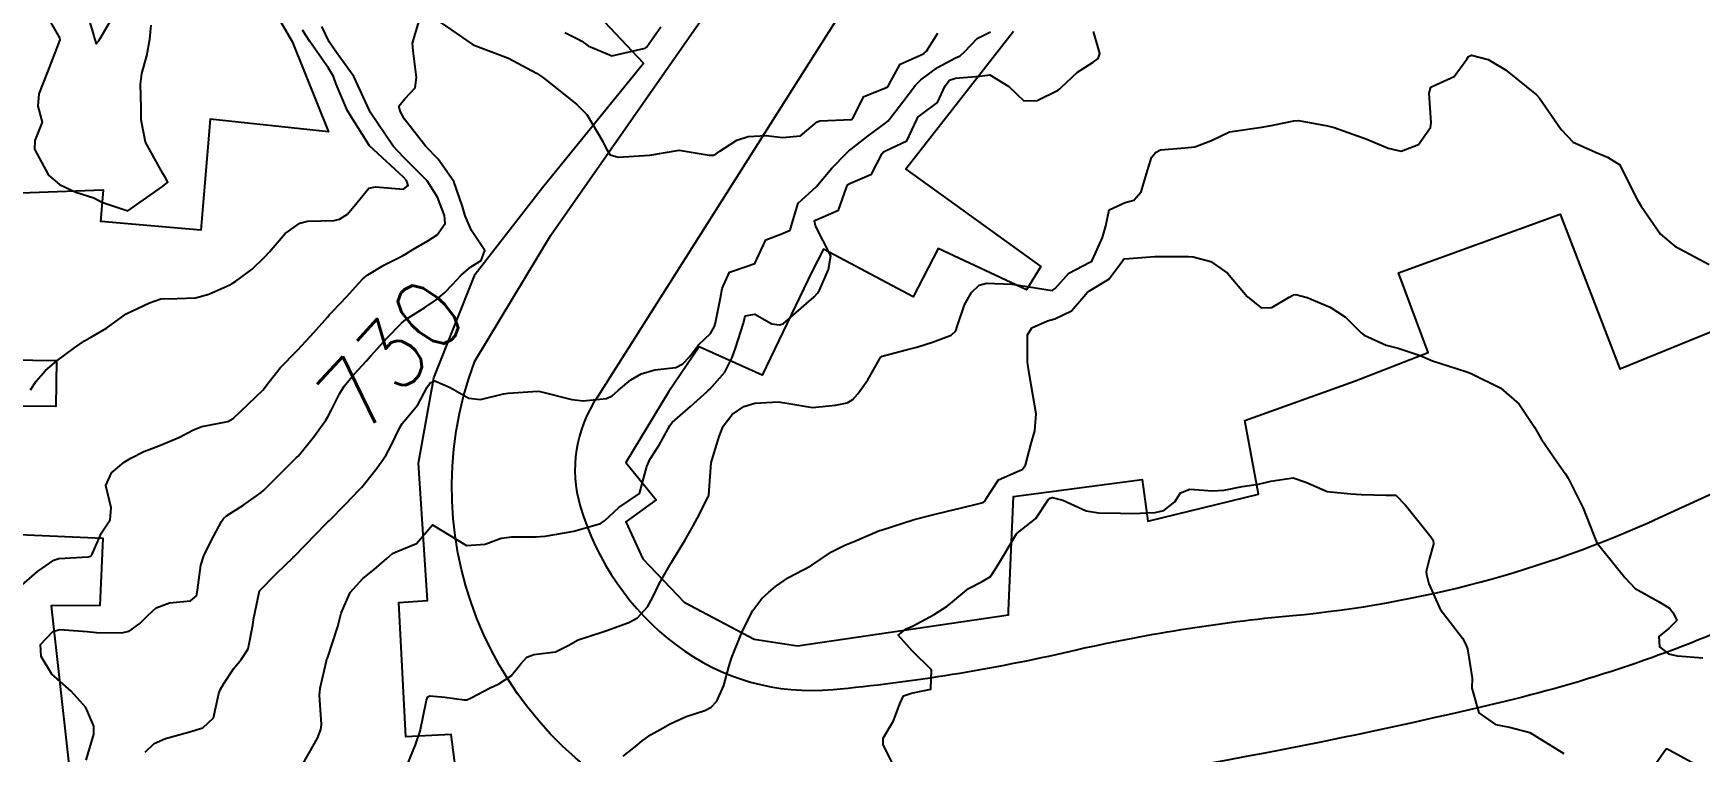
# Model space of a CAD drawing. Header units: metres. Extents: x 286371 to 293043, y 7462578 to 7466404.
# Drawn here: x 291744 to 291840.9, y 7463136.4 to 7463178.2 of the extents above; entities that cross this region are included whole.
import ezdxf
from ezdxf.enums import TextEntityAlignment as Align

# ---------------------------------------------------------------- set-up
doc = ezdxf.new("R2010")
doc.units = ezdxf.units.M
doc.header["$MEASUREMENT"] = 0
for name, color, linetype in [('Cotas', 45, 'Continuous'), ('Curvas de Nivel 1m', 11, 'Continuous'), ('Curvas de Nivel 5m', 15, 'Continuous'), ('Edificações', 30, 'Continuous'), ('Vias primárias', 230, 'Continuous')]:
    doc.layers.add(name, color=color, linetype=linetype)
doc.styles.add('Style-STANDARD', font='STANDARD.shx')

msp = doc.modelspace()

# ---------------------------------------------------------------- linework, layer by layer
at = {"layer": 'Curvas de Nivel 1m', "flags": 128}
for points, elevation in [([(291746.917, 7463179.875), (291747.473, 7463178.01), (291747.512, 7463177.866), (291747.608, 7463177.556), (291747.758, 7463177.715), (291747.852, 7463177.861), (291748.499, 7463178.979)], 726), ([(291743.124, 7463145.934), (291744.204, 7463146.853), (291745.148, 7463147.513), (291745.445, 7463147.605), (291747.152, 7463147.704), (291747.272, 7463147.753), (291747.378, 7463147.871), (291747.925, 7463149.111), (291748.428, 7463149.856), (291748.489, 7463150.561), (291748.171, 7463151.86), (291748.493, 7463152.588), (291749.235, 7463153.21), (291749.624, 7463153.453), (291750.387, 7463153.827), (291750.999, 7463154.067), (291751.249, 7463154.164), (291752.412, 7463154.642), (291753.264, 7463155.1), (291753.757, 7463155.287), (291755.272, 7463155.588), (291755.582, 7463155.748), (291757.299, 7463157.406), (291757.439, 7463157.576), (291757.533, 7463157.711), (291758.315, 7463158.703), (291759.276, 7463159.685), (291759.306, 7463159.714), (291759.335, 7463159.742), (291760.267, 7463160.754), (291761.06, 7463161.659), (291761.203, 7463161.82), (291761.369, 7463161.992), (291762.181, 7463162.844), (291762.883, 7463163.632), (291763.131, 7463163.896), (291763.401, 7463164.113), (291764.34, 7463164.681), (291765.419, 7463165.226), (291765.653, 7463165.358), (291766.022, 7463165.585), (291766.907, 7463166.097), (291767.437, 7463166.43), (291767.916, 7463167.089), (291767.868, 7463167.558), (291767.47, 7463168.622), (291766.87, 7463169.574), (291765.504, 7463170.927), (291764.875, 7463171.604), (291763.543, 7463173.581), (291763.519, 7463173.625), (291763.5, 7463173.669), (291762.592, 7463175.639), (291761.595, 7463177.052), (291761.159, 7463177.661), (291760.732, 7463178.553)], 729), ([(291744.796, 7463179.075), (291745.478, 7463177.897), (291745.503, 7463177.788), (291744.773, 7463175.911), (291744.279, 7463174.644), (291744.221, 7463173.924), (291744.464, 7463172.987), (291744.039, 7463171.927), (291744.016, 7463171.417), (291744.841, 7463169.914), (291745.476, 7463169.367), (291746.433, 7463168.927), (291747.465, 7463168.589), (291747.944, 7463168.348), (291749.454, 7463167.844), (291751.476, 7463169.259), (291751.771, 7463169.509), (291751.627, 7463169.802), (291751.487, 7463170), (291750.473, 7463171.82), (291750.233, 7463173.125), (291750.235, 7463173.824), (291750.192, 7463175.198), (291750.263, 7463175.824), (291750.557, 7463176.853), (291750.734, 7463177.817), (291750.812, 7463178.625)], 727), ([(291774.859, 7463178.212), (291775.61, 7463177.832), (291775.864, 7463177.695), (291776.233, 7463177.435), (291777.596, 7463176.857), (291779.531, 7463177.304), (291779.604, 7463177.346), (291779.632, 7463177.374), (291780.447, 7463178.537)], 729), ([(291743.793, 7463157.43), (291744.125, 7463157.922), (291744.671, 7463158.556), (291745.322, 7463159.102), (291745.777, 7463159.448), (291746.364, 7463159.889), (291746.941, 7463160.28), (291747.343, 7463160.496), (291748.203, 7463161.01), (291749.364, 7463161.844), (291750.713, 7463162.486), (291751.378, 7463162.721), (291752.325, 7463162.743), (291753.379, 7463162.769), (291754.158, 7463162.987), (291755.391, 7463163.538), (291755.525, 7463163.609), (291755.729, 7463163.739), (291756.688, 7463164.442), (291757.416, 7463165.16), (291757.685, 7463165.445), (291757.909, 7463165.707), (291758.611, 7463166.522), (291759.446, 7463167.118), (291759.9, 7463167.225), (291761.448, 7463167.269), (291761.754, 7463167.346), (291762.227, 7463167.643), (291762.786, 7463168.312), (291763.477, 7463169.145), (291763.86, 7463169.237), (291765.477, 7463169.096), (291765.761, 7463169.309), (291765.654, 7463169.592), (291765.487, 7463169.785), (291763.514, 7463171.624), (291762.227, 7463173.644), (291761.567, 7463175.21), (291761.418, 7463175.657), (291761.118, 7463176.125), (291760.045, 7463177.678), (291759.614, 7463178.346)], 728), ([(291750.453, 7463136.341), (291750.979, 7463136.843), (291751.65, 7463137.139), (291752.99, 7463137.514), (291753.805, 7463137.772), (291754.428, 7463138.338), (291754.747, 7463139.759), (291754.817, 7463139.968), (291755.033, 7463140.34), (291755.596, 7463141.196), (291756.045, 7463141.74), (291756.441, 7463142.356), (291756.731, 7463143.73), (291756.755, 7463144.063), (291757.114, 7463145.724), (291758.108, 7463146.731), (291759.086, 7463147.695), (291759.116, 7463147.724), (291759.145, 7463147.754), (291761.015, 7463149.658), (291761.093, 7463149.739), (291761.177, 7463149.823), (291762.084, 7463150.753), (291762.934, 7463151.629), (291763.064, 7463151.769), (291763.211, 7463151.948), (291763.96, 7463152.883), (291764.454, 7463153.606), (291764.732, 7463154.115), (291765.267, 7463155.226), (291765.404, 7463155.46), (291765.527, 7463155.591), (291766.325, 7463156.542), (291766.868, 7463157.571), (291767.043, 7463157.834), (291767.31, 7463157.947), (291768.194, 7463157.551), (291769.292, 7463156.931), (291769.957, 7463156.858), (291771.298, 7463157.188), (291771.569, 7463157.23), (291773.292, 7463157.349), (291773.432, 7463157.332), (291775.285, 7463156.851), (291775.929, 7463156.791), (291777.287, 7463156.921), (291777.62, 7463157.079), (291777.995, 7463157.404), (291778.7, 7463157.997), (291779.309, 7463158.358), (291780.102, 7463158.582), (291781.315, 7463158.728), (291781.733, 7463158.933), (291782.125, 7463159.342), (291782.634, 7463160.035), (291783.345, 7463160.707), (291783.569, 7463161.102), (291783.634, 7463161.32), (291783.924, 7463162.768), (291784.01, 7463163.315), (291784.444, 7463164.268), (291785.41, 7463164.606), (291785.923, 7463164.767), (291786.16, 7463165.273), (291786.553, 7463166.147), (291787.439, 7463166.482), (291787.972, 7463166.718), (291788.129, 7463167.244), (291788.433, 7463168.271), (291789.484, 7463169.224), (291790.39, 7463170.322), (291791.255, 7463171.198), (291791.391, 7463171.321), (291791.517, 7463171.418), (291792.508, 7463172.201), (291793.541, 7463172.96), (291793.654, 7463173.051), (291793.747, 7463173.161), (291794.536, 7463174.173), (291795.268, 7463175.139), (291795.409, 7463175.304), (291795.579, 7463175.447), (291796.544, 7463176.165), (291797.598, 7463176.726), (291797.859, 7463176.842), (291798.133, 7463177.097), (291798.848, 7463177.854), (291799.622, 7463178.241)], 731), ([(291759.654, 7463135.684), (291760.483, 7463137.168), (291760.68, 7463137.669), (291760.712, 7463137.955), (291760.606, 7463139.671), (291760.639, 7463140.061), (291761.006, 7463141.665), (291761.016, 7463141.704), (291761.056, 7463141.819), (291761.674, 7463143.653), (291761.869, 7463144.423), (291762.377, 7463145.639), (291763.126, 7463146.445), (291763.774, 7463146.975), (291764.508, 7463147.604), (291764.848, 7463147.899), (291765.151, 7463148.042), (291766.249, 7463148.487), (291767.174, 7463149.564), (291769.157, 7463148.378), (291770.229, 7463148.448), (291771.163, 7463148.793), (291771.778, 7463148.882), (291773.165, 7463148.88), (291773.723, 7463148.909), (291775.17, 7463149.158), (291775.401, 7463149.211), (291776.205, 7463149.429), (291776.95, 7463149.645), (291777.18, 7463149.796), (291778.016, 7463150.578), (291779.204, 7463151.384), (291779.638, 7463152.968), (291779.819, 7463153.376), (291780.366, 7463154.249), (291780.994, 7463155.358), (291781.108, 7463155.515), (291781.268, 7463155.651), (291782.173, 7463156.449), (291783.139, 7463157.327), (291783.223, 7463157.398), (291783.296, 7463157.463), (291784.177, 7463158.445), (291784.603, 7463159.305), (291784.785, 7463159.85), (291785.253, 7463161.296), (291785.271, 7463161.38), (291785.36, 7463161.718), (291785.91, 7463161.831), (291786.904, 7463161.271), (291787.353, 7463161.196), (291787.56, 7463161.26), (291789.378, 7463162.841), (291789.565, 7463163.038), (291789.677, 7463163.22), (291790.194, 7463164.42), (291790.333, 7463165.211), (291789.44, 7463166.954), (291789.395, 7463167.225), (291789.405, 7463167.265), (291789.445, 7463167.29), (291790.78, 7463167.882), (291791.248, 7463169.198), (291791.326, 7463169.357), (291791.488, 7463169.449), (291792.701, 7463169.965), (291793.331, 7463171.167), (291793.406, 7463171.275), (291793.516, 7463171.327), (291794.761, 7463171.911), (291795.335, 7463173.138), (291795.405, 7463173.277), (291795.548, 7463173.395), (291796.549, 7463174.13), (291796.994, 7463175.113), (291797.247, 7463175.442), (291797.581, 7463175.552), (291798.997, 7463175.669), (291799.584, 7463175.738), (291800.698, 7463175.058), (291801.558, 7463174.237), (291802.342, 7463174.25), (291803.562, 7463174.857), (291803.654, 7463174.922), (291803.74, 7463175.012), (291804.686, 7463175.894), (291805.594, 7463176.475), (291805.891, 7463176.687), (291805.989, 7463176.979), (291805.623, 7463178.26)], 732), ([(291765.698, 7463135.593), (291766.181, 7463136.78), (291766.451, 7463137.575), (291766.831, 7463139.378), (291766.893, 7463139.567), (291767.025, 7463139.627), (291767.888, 7463139.551), (291769.022, 7463139.384), (291769.161, 7463139.393), (291769.46, 7463139.528), (291770.48, 7463140.065), (291771.036, 7463140.315), (291771.751, 7463140.787), (291772.3, 7463141.486), (291772.662, 7463141.878), (291773.062, 7463142.019), (291774.33, 7463142.191), (291775.071, 7463142.545), (291775.637, 7463142.874), (291777.083, 7463143.35), (291777.13, 7463143.367), (291777.262, 7463143.412), (291778.598, 7463143.885), (291779.096, 7463144.166), (291779.685, 7463144.796), (291779.982, 7463145.371), (291780.349, 7463146.143), (291781.049, 7463147.356), (291781.083, 7463147.417), (291781.147, 7463147.519), (291781.848, 7463148.66), (291782.232, 7463149.339), (291782.571, 7463149.946), (291783.202, 7463151.208), (291783.242, 7463151.286), (291783.251, 7463151.324), (291783.381, 7463153.173), (291783.416, 7463153.322), (291783.853, 7463154.717), (291784.074, 7463155.312), (291784.599, 7463155.98), (291785.281, 7463156.448), (291785.928, 7463156.642), (291787.286, 7463156.73), (291787.905, 7463156.635), (291789.282, 7463156.398), (291790.616, 7463156.539), (291791.286, 7463156.676), (291791.618, 7463156.86), (291791.911, 7463157.185), (291792.482, 7463158.001), (291793.15, 7463159.167), (291793.215, 7463159.277), (291793.327, 7463159.386), (291794.727, 7463159.75), (291795.336, 7463159.911), (291796.257, 7463160.204), (291797.346, 7463160.596), (291797.602, 7463160.849), (291797.688, 7463161.099), (291798.109, 7463162.358), (291798.517, 7463163.087), (291798.969, 7463163.502), (291799.392, 7463163.62), (291800.874, 7463163.57), (291801.391, 7463163.5), (291803.212, 7463163.192), (291803.389, 7463163.317), (291804.189, 7463164.216), (291805.412, 7463164.839), (291805.505, 7463164.891), (291805.563, 7463164.982), (291806.13, 7463166.278), (291806.332, 7463166.971), (291806.524, 7463167.902), (291807.465, 7463168.319), (291807.965, 7463168.449), (291808.391, 7463168.941), (291808.638, 7463169.786), (291808.993, 7463170.932), (291809.213, 7463171.225), (291809.511, 7463171.373), (291810.922, 7463171.494), (291811.514, 7463171.549), (291812.476, 7463171.924), (291813.528, 7463172.433), (291815.415, 7463172.709), (291815.532, 7463172.721), (291816.043, 7463172.817), (291817.259, 7463173.078), (291817.538, 7463173.089), (291819.218, 7463172.769), (291819.533, 7463172.701), (291819.618, 7463172.678), (291821.523, 7463171.995), (291822.757, 7463171.475), (291823.513, 7463171.306), (291824.517, 7463171.691), (291825.221, 7463172.679), (291825.26, 7463172.957), (291825.141, 7463174.681), (291825.23, 7463175.019), (291825.572, 7463175.187), (291826.586, 7463175.653), (291827.328, 7463176.648), (291827.436, 7463176.807), (291827.598, 7463176.893), (291828.57, 7463176.63), (291829.585, 7463176.027), (291831.372, 7463174.587), (291831.561, 7463174.386), (291832.822, 7463172.565), (291833.523, 7463171.837), (291834.804, 7463171.245), (291835.51, 7463170.954), (291836.219, 7463170.514), (291836.968, 7463169.016), (291837.23, 7463168.498), (291837.468, 7463168.103), (291838.598, 7463166.477), (291839.434, 7463165.779), (291840.851, 7463165.014), (291841.418, 7463164.709)], 733), ([(291778.257, 7463136.113), (291778.984, 7463136.684), (291779.37, 7463136.997), (291779.898, 7463137.371), (291780.589, 7463137.771), (291781.004, 7463137.999), (291781.929, 7463138.422), (291783.016, 7463138.78), (291783.379, 7463138.959), (291783.71, 7463139.314), (291784.118, 7463140.228), (291784.404, 7463141.304), (291784.553, 7463141.811), (291785.081, 7463143.11), (291785.136, 7463143.241), (291785.153, 7463143.293), (291785.793, 7463144.595), (291786.322, 7463145.276), (291786.733, 7463145.657), (291787.125, 7463145.991), (291787.883, 7463146.503), (291789.143, 7463147.169), (291789.183, 7463147.194), (291789.237, 7463147.233), (291790.37, 7463148.002), (291791.162, 7463148.397), (291791.739, 7463148.623), (291793.037, 7463149.176), (291793.175, 7463149.234), (291793.266, 7463149.263), (291795.185, 7463149.88), (291796.174, 7463150.135), (291797.193, 7463150.376), (291797.777, 7463150.515), (291799.201, 7463150.865), (291799.312, 7463150.964), (291799.361, 7463151.072), (291800.09, 7463152.193), (291801.229, 7463152.691), (291801.473, 7463152.798), (291801.654, 7463153.038), (291801.982, 7463154.305), (291802.211, 7463155.03), (291802.275, 7463156.034), (291802.098, 7463157.032), (291801.849, 7463158.503), (291801.777, 7463159.038), (291801.772, 7463160.614), (291802.027, 7463161.034), (291802.938, 7463161.443), (291803.362, 7463161.555), (291804.345, 7463162.024), (291805.17, 7463162.988), (291805.267, 7463163.105), (291805.387, 7463163.173), (291806.51, 7463163.855), (291807.341, 7463164.956), (291807.366, 7463165.004), (291807.415, 7463165.04), (291809.174, 7463165.171), (291809.418, 7463165.177), (291811.145, 7463165.172), (291811.418, 7463165.155), (291812.438, 7463164.879), (291813.404, 7463164.202), (291814.557, 7463162.847), (291815.375, 7463162.198), (291815.994, 7463162.206), (291816.992, 7463162.81), (291817.239, 7463162.954), (291817.387, 7463162.97), (291818.049, 7463162.794), (291819.376, 7463162.229), (291820.268, 7463161.656), (291821.179, 7463160.747), (291821.352, 7463160.597), (291822.643, 7463160.018), (291823.341, 7463159.846), (291824.61, 7463159.411), (291825.331, 7463159.115), (291826.794, 7463158.652), (291827.322, 7463158.478), (291827.579, 7463158.382), (291829.308, 7463157.519), (291830.365, 7463156.598), (291831.264, 7463155.243), (291831.649, 7463154.579), (291832.581, 7463153.217), (291833.047, 7463152.557), (291833.22, 7463152.276), (291834.09, 7463150.541), (291834.694, 7463149.009), (291834.9, 7463148.528), (291835.159, 7463148.19), (291836.524, 7463146.504), (291837.125, 7463145.874), (291838.485, 7463145.103), (291839.108, 7463144.719), (291839.327, 7463144.461), (291839.544, 7463144.011), (291839.09, 7463143.558), (291838.49, 7463143.066), (291838.533, 7463142.473), (291839.068, 7463142.075), (291839.572, 7463141.951), (291841.065, 7463141.831)], 734)]:
    msp.add_lwpolyline(points, dxfattribs=dict(at, elevation=elevation))
at = {"layer": 'Curvas de Nivel 5m', "flags": 128}
for points, elevation in [([(291747.02, 7463135.874), (291747.465, 7463137.389), (291747.472, 7463137.867), (291747.01, 7463138.952), (291746.147, 7463139.888), (291745.039, 7463140.893), (291744.408, 7463141.914), (291744.382, 7463142.601), (291745.083, 7463143.372), (291745.504, 7463143.48), (291747.084, 7463143.358), (291747.636, 7463143.313), (291749.076, 7463143.291), (291749.529, 7463143.386), (291750.159, 7463143.828), (291750.612, 7463144.303), (291751.103, 7463144.748), (291751.884, 7463145.027), (291753.105, 7463145.157), (291753.448, 7463145.441), (291753.511, 7463145.778), (291753.694, 7463147.225), (291753.871, 7463147.774), (291754.292, 7463148.637), (291754.893, 7463149.759), (291755.009, 7463149.935), (291755.189, 7463150.1), (291756.196, 7463150.742), (291757.21, 7463151.457), (291757.354, 7463151.579), (291757.491, 7463151.719), (291759.241, 7463153.458), (291759.354, 7463153.571), (291759.453, 7463153.681), (291760.255, 7463154.673), (291760.973, 7463155.659), (291761.088, 7463155.846), (291761.283, 7463156.224), (291761.755, 7463157.19), (291762.042, 7463157.643), (291762.619, 7463158.33), (291763.326, 7463159.102), (291763.574, 7463159.378), (291763.787, 7463159.618), (291764.523, 7463160.43), (291765.36, 7463161.296), (291765.517, 7463161.437), (291765.728, 7463161.589), (291766.727, 7463162.221), (291767.38, 7463162.658), (291767.871, 7463163.073), (291768.333, 7463163.55), (291768.845, 7463164.1), (291769.41, 7463164.57), (291770.005, 7463164.936), (291770.213, 7463165.523), (291769.441, 7463166.694), (291769.065, 7463167.54), (291768.917, 7463168.088), (291768.421, 7463169.55), (291767.503, 7463170.839), (291766.793, 7463171.575), (291765.538, 7463173.174), (291765.304, 7463173.598), (291765.218, 7463173.93), (291765.555, 7463174.345), (291766.163, 7463174.987), (291766.247, 7463175.584), (291766.039, 7463177.147), (291766.008, 7463177.588), (291766.369, 7463178.837)], 730), ([(291767.623, 7463178.81), (291769.483, 7463177.536), (291769.603, 7463177.476), (291769.699, 7463177.437), (291771.592, 7463176.724), (291773.214, 7463175.845), (291773.576, 7463175.603), (291773.75, 7463175.472), (291775.553, 7463174.033), (291776.15, 7463173.435), (291777.082, 7463171.86), (291777.287, 7463171.418), (291777.509, 7463171.09), (291777.962, 7463170.953), (291779.509, 7463171.048), (291779.808, 7463171.081), (291781.514, 7463171.354), (291783.271, 7463171.08), (291783.51, 7463171.073), (291783.674, 7463171.15), (291783.879, 7463171.309), (291784.876, 7463171.942), (291785.527, 7463172.154), (291786.576, 7463172.222), (291787.527, 7463172.108), (291788.568, 7463172.199), (291789.541, 7463173.013), (291789.702, 7463173.062), (291791.543, 7463173.153), (291791.571, 7463173.166), (291791.594, 7463173.194), (291792.266, 7463174.481), (291793.572, 7463174.999), (291793.669, 7463175.066), (291793.722, 7463175.162), (291794.381, 7463176.364), (291795.601, 7463176.911), (291795.756, 7463176.977), (291795.905, 7463177.13), (291796.565, 7463178.175)], 730), ([(291794.188, 7463135.156), (291793.376, 7463136.779), (291793.378, 7463137.169), (291793.992, 7463138.177), (291794.343, 7463139.155), (291794.565, 7463139.618), (291795.034, 7463139.785), (291796.148, 7463140.017), (291796.196, 7463141.127), (291795.071, 7463142.247), (291794.261, 7463143.157), (291794.724, 7463143.515), (291795.092, 7463143.685), (291796.34, 7463144.357), (291797.11, 7463144.836), (291797.411, 7463145.1), (291798.344, 7463145.868), (291799.132, 7463146.269), (291799.633, 7463146.57), (291799.955, 7463147.062), (291800.402, 7463147.809), (291801.143, 7463149.045), (291801.155, 7463149.064), (291801.175, 7463149.089), (291802.271, 7463149.945), (291802.98, 7463151.018), (291803.097, 7463151.125), (291803.206, 7463151.159), (291803.84, 7463151.005), (291805.195, 7463150.393), (291805.899, 7463150.268), (291807.193, 7463150.244), (291807.905, 7463150.233), (291809.195, 7463150.29), (291809.701, 7463150.412), (291810.354, 7463150.907), (291810.678, 7463151.436), (291811.215, 7463151.644), (291812.534, 7463151.555), (291813.215, 7463151.595), (291814.267, 7463151.8), (291815.221, 7463151.942), (291815.929, 7463152.119), (291817.227, 7463152.306), (291817.968, 7463152.048), (291819.215, 7463151.505), (291820.58, 7463151.38), (291821.206, 7463151.34), (291822.64, 7463151.288), (291823.206, 7463151.297), (291823.755, 7463150.706), (291825.168, 7463148.959), (291825.372, 7463148.681), (291825.391, 7463148.45), (291825.147, 7463147.561), (291824.961, 7463146.863), (291824.982, 7463146.687), (291825.126, 7463146.136), (291825.787, 7463144.674), (291827.079, 7463142.971), (291827.255, 7463142.652), (291827.362, 7463142.357), (291827.634, 7463140.646), (291827.617, 7463140.064), (291828.027, 7463138.639), (291829.004, 7463137.954), (291829.804, 7463137.81), (291830.998, 7463137.491), (291832.476, 7463136.572), (291832.98, 7463136.276)], 735), ([(291838.093, 7463135.352), (291838.864, 7463136.466), (291838.915, 7463136.535), (291838.985, 7463136.538), (291839.133, 7463136.462), (291840.969, 7463135.462)], 735)]:
    msp.add_lwpolyline(points, dxfattribs=dict(at, elevation=elevation))
at = {"layer": 'Edificações'}
for points in [[(291757.261, 7463180.695), (291759.004, 7463177.678), (291761.131, 7463172.433), (291754.249, 7463173.161), (291753.704, 7463166.716), (291747.877, 7463167.209), (291748.032, 7463169.041), (291735.168, 7463168.578)], [(291743.142, 7463149), (291747.998, 7463148.791), (291747.829, 7463144.875), (291744.995, 7463144.859), (291746.445, 7463131.821), (291752.459, 7463132.49), (291767.669, 7463072.851), (291781.051, 7463076.264), (291768.742, 7463124.531), (291768.25, 7463126.532), (291766.684, 7463126.376), (291766.443, 7463128.239), (291769.395, 7463128.622), (291769.094, 7463130.951), (291768.262, 7463137.374), (291765.616, 7463137.237), (291765.21, 7463145.062), (291766.887, 7463145.172), (291766.364, 7463153.161), (291767.242, 7463158.113), (291769.648, 7463164.146), (291773.561, 7463169.199), (291779.44, 7463176.419), (291777.19, 7463178.816)], [(291800.955, 7463178.27), (291794.708, 7463170.263), (291802.556, 7463164.595), (291801.714, 7463163.237), (291796.584, 7463165.651), (291795.129, 7463162.838), (291789.922, 7463165.604), (291789.262, 7463164.316), (291786.336, 7463158.283), (291782.683, 7463159.923), (291780.915, 7463157.326), (291778.421, 7463153.19), (291780.186, 7463151.025), (291778.418, 7463149.741), (291779.413, 7463147.589), (291781.817, 7463145.075), (291785.875, 7463142.922), (291788.41, 7463142.539), (291800.677, 7463144.328), (291800.682, 7463144.561), (291800.97, 7463151.214), (291808.44, 7463152.202), (291808.767, 7463149.779), (291815.22, 7463151.347), (291814.418, 7463155.634), (291820.799, 7463157.924), (291825.088, 7463159.598), (291823.364, 7463164.235), (291832.759, 7463167.649), (291836.223, 7463158.653), (291845.757, 7463162.527)], [(291737.021, 7463159.241), (291745.306, 7463159.138), (291745.272, 7463156.444), (291743.235, 7463156.469)]]:
    msp.add_lwpolyline(points, dxfattribs=at)
at = {"layer": 'Vias primárias'}
msp.add_lwpolyline([(291822.399, 7463219.642, 0.046751), (291789.91, 7463177.763), (291776.747, 7463156.975, 0.224753), (291775.761, 7463150.662, 0.160336), (291781.354, 7463142.577, 0.187708), (291790.47, 7463139.989, 0.032981), (291804.3, 7463142.227, -0.033601), (291817.191, 7463144.297, 0.084399), (291838.501, 7463149.976), (291843.894, 7463152.442), (291862.197, 7463160.516), (291890.207, 7463173.248, 0.19019), (291897.567, 7463179.865, 0.354091), (291894.151, 7463193.976), (291882.669, 7463208.83), (291878.237, 7463214.082, 0.156497), (291852.113, 7463230.439, 0.081158), (291848.868, 7463230.721, 0.084697), (291833.041, 7463226.781, 0.082082)], format="xyb", close=True, dxfattribs=at)
msp.add_lwpolyline([(291844.413, 7463144.413, -0.047744), (291829.626, 7463139.321, -0.029549), (291794.85, 7463133.093, -0.067639), (291781.698, 7463132.292, -0.411837), (291769.626, 7463159.083), (291774.055, 7463166.423), (291784.039, 7463180.72)], format="xyb", dxfattribs=at)

# ---------------------------------------------------------------- texts
at = {"layer": 'Cotas', "style": 'Style-STANDARD'}
msp.add_text('730', height=4, rotation=47.41637, dxfattribs=at).set_placement((291764.799, 7463159.5, 730), align=Align.MIDDLE_CENTER)

doc.saveas('drawing.dxf')
